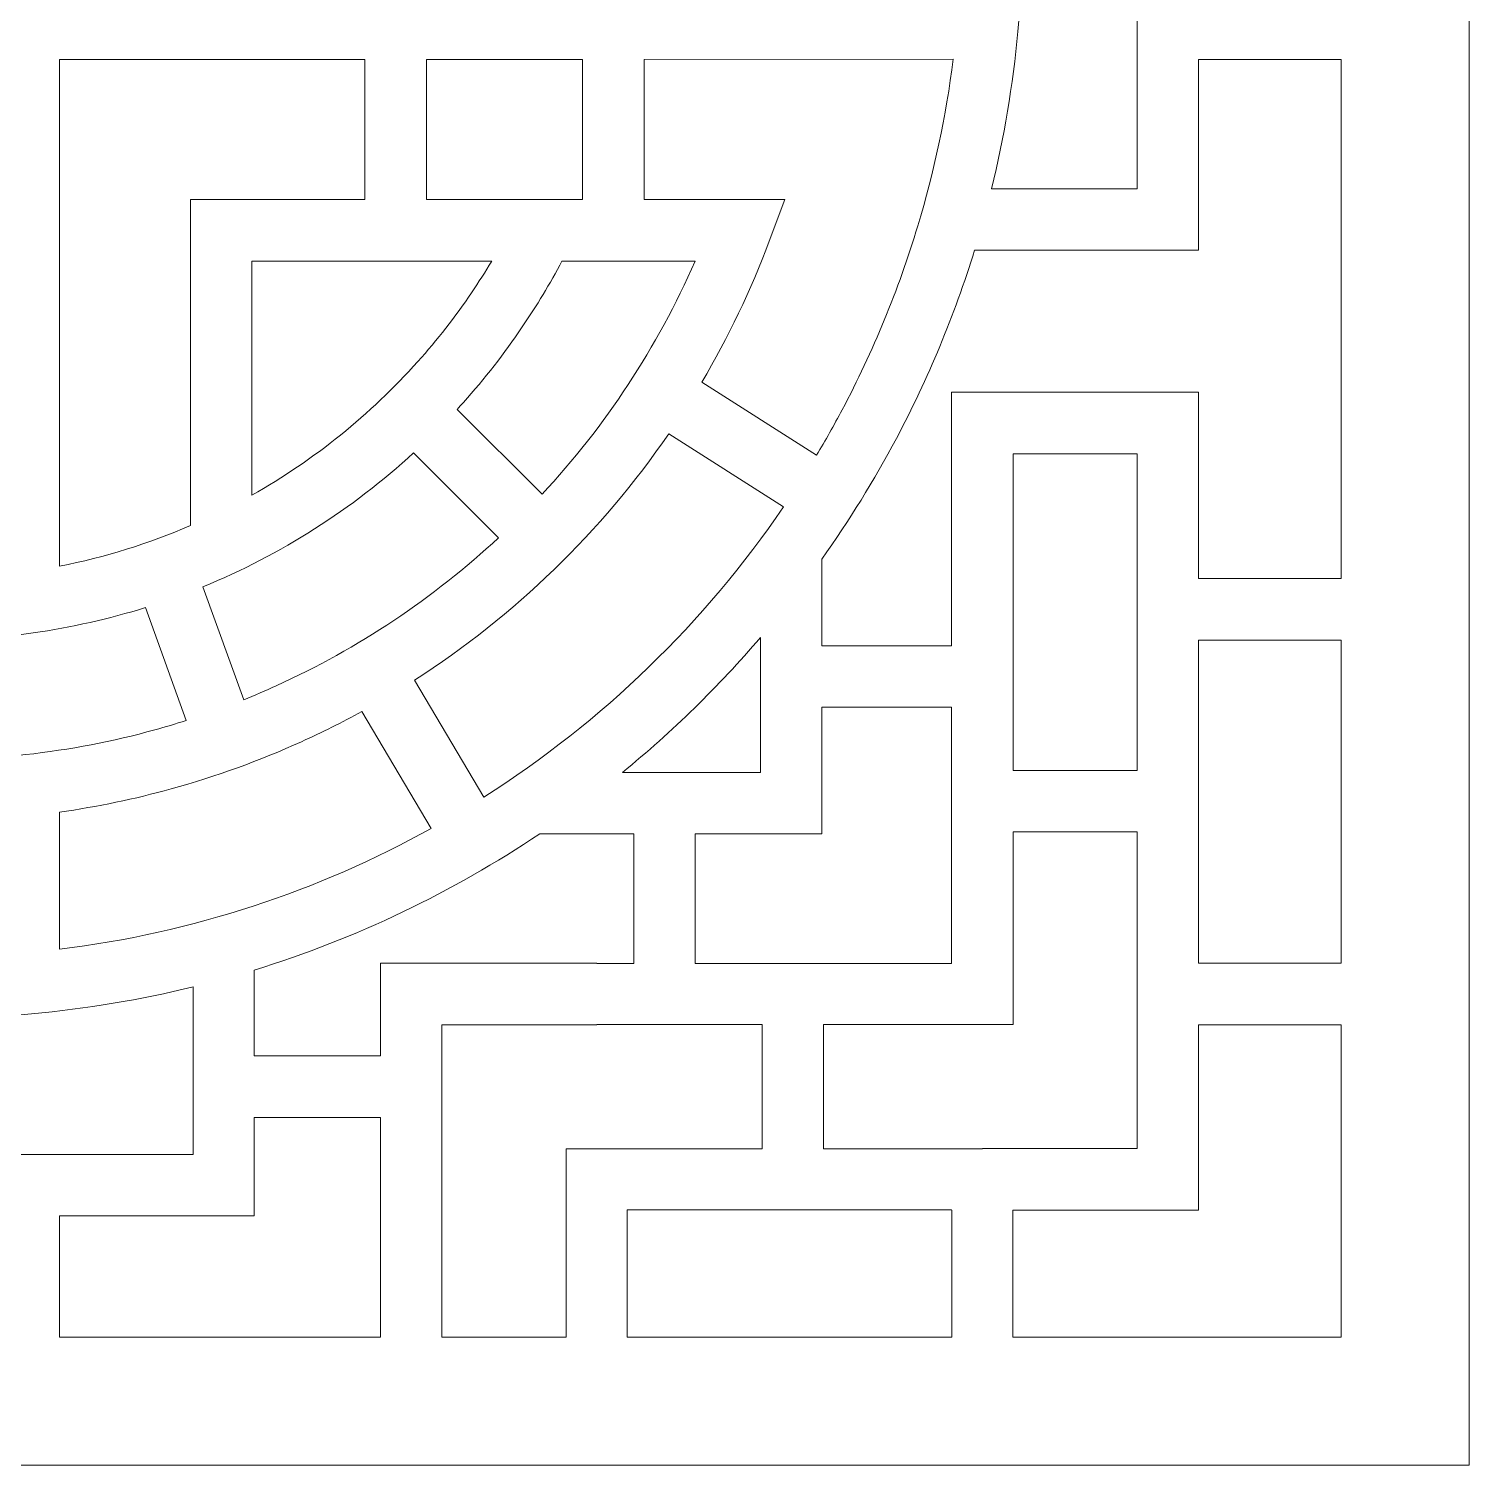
# Model space of a CAD drawing. Header units: centimetres. Extents: x -27.5 to -14.8, y 3.4 to 9.5.
# Drawn here: x -17.688 to -14.834, y 3.411 to 6.257 of the extents above; entities that cross this region are included whole.
import ezdxf

# ---------------------------------------------------------------- set-up
doc = ezdxf.new("R2010")
doc.units = ezdxf.units.CM
doc.header["$MEASUREMENT"] = 0
doc.layers.add('layer 1', color=7, linetype='Continuous')

msp = doc.modelspace()

# ---------------------------------------------------------------- linework, layer by layer
at = {"layer": 'layer 1', "color": 7, "lineweight": 9}
for points, knots in [([(-20.92386, 9.5), (-20.92386, 9.5), (-14.83437, 9.5), (-14.83437, 9.5), (-14.83437, 9.5), (-14.83437, 9.5), (-14.83437, 3.41051), (-14.83437, 3.41051), (-14.83437, 3.41051), (-14.83437, 3.41051), (-20.92386, 3.41051), (-20.92386, 3.41051), (-20.92386, 3.41051), (-20.92386, 3.41051), (-20.92386, 9.5), (-20.92386, 9.5)], [0, 0, 0, 0, 0.2, 0.2, 0.2, 0.2, 0.4, 0.4, 0.4, 0.4, 0.6, 0.6, 0.6, 0.6, 1, 1, 1, 1]), ([(-17.38042, 6.31786), (-17.38042, 6.31786), (-17.38042, 6.59265), (-17.38042, 6.59265), (-17.38042, 6.59265), (-17.38042, 6.59265), (-17.68808, 6.59272), (-17.68808, 6.59272), (-17.68808, 6.59272), (-17.68808, 6.59272), (-17.74898, 6.59273), (-17.74898, 6.59273), (-17.74898, 6.59273), (-17.74898, 6.59273), (-17.74898, 6.65338), (-17.74898, 6.65338), (-17.74898, 6.65338), (-17.74898, 6.65338), (-17.74898, 7.00227), (-17.74898, 7.00227), (-17.74898, 7.00227), (-17.74898, 7.00227), (-18.00925, 7.00227), (-18.00925, 7.00227), (-18.00925, 7.00227), (-18.00925, 7.00227), (-18.00925, 6.65338), (-18.00925, 6.65338), (-18.00925, 6.65338), (-18.00925, 6.65338), (-18.00925, 6.59273), (-18.00925, 6.59273), (-18.00925, 6.59273), (-18.00925, 6.59273), (-18.07015, 6.59272), (-18.07015, 6.59272), (-18.07015, 6.59272), (-18.07015, 6.59272), (-18.37781, 6.59265), (-18.37781, 6.59265), (-18.37781, 6.59265), (-18.37781, 6.59265), (-18.37781, 6.31786), (-18.37781, 6.31786), (-18.37781, 6.31786), (-18.37781, 6.31786), (-18.07015, 6.31779), (-18.07015, 6.31779), (-18.07015, 6.31779), (-18.07015, 6.31779), (-18.00925, 6.31778), (-18.00925, 6.31778), (-18.00925, 6.31778), (-18.00925, 6.31778), (-18.00925, 6.25713), (-18.00925, 6.25713), (-18.00925, 6.25713), (-18.00925, 6.25713), (-18.00925, 5.90824), (-18.00925, 5.90824), (-18.00925, 5.90824), (-18.00925, 5.90824), (-17.74898, 5.90824), (-17.74898, 5.90824), (-17.74898, 5.90824), (-17.74898, 5.90824), (-17.74898, 6.25713), (-17.74898, 6.25713), (-17.74898, 6.25713), (-17.74898, 6.25713), (-17.74898, 6.31778), (-17.74898, 6.31778), (-17.74898, 6.31778), (-17.74898, 6.31778), (-17.68808, 6.31779), (-17.68808, 6.31779), (-17.68808, 6.31779), (-17.68808, 6.31779), (-17.38042, 6.31786), (-17.38042, 6.31786)], [0, 0, 0, 0, 0.047619, 0.047619, 0.047619, 0.047619, 0.0952381, 0.0952381, 0.0952381, 0.0952381, 0.1428571, 0.1428571, 0.1428571, 0.1428571, 0.1904762, 0.1904762, 0.1904762, 0.1904762, 0.2380952, 0.2380952, 0.2380952, 0.2380952, 0.2857143, 0.2857143, 0.2857143, 0.2857143, 0.3333333, 0.3333333, 0.3333333, 0.3333333, 0.3809524, 0.3809524, 0.3809524, 0.3809524, 0.4285714, 0.4285714, 0.4285714, 0.4285714, 0.4761905, 0.4761905, 0.4761905, 0.4761905, 0.5238095, 0.5238095, 0.5238095, 0.5238095, 0.5714286, 0.5714286, 0.5714286, 0.5714286, 0.6190476, 0.6190476, 0.6190476, 0.6190476, 0.6666667, 0.6666667, 0.6666667, 0.6666667, 0.7142857, 0.7142857, 0.7142857, 0.7142857, 0.7619048, 0.7619048, 0.7619048, 0.7619048, 0.8095238, 0.8095238, 0.8095238, 0.8095238, 0.8571429, 0.8571429, 0.8571429, 0.8571429, 0.9047619, 0.9047619, 0.9047619, 0.9047619, 1, 1, 1, 1]), ([(-15.78074, 5.94025), (-15.78074, 5.94025), (-15.49225, 5.94025), (-15.49225, 5.94025), (-15.49225, 5.94025), (-15.49225, 5.94025), (-15.49225, 6.97026), (-15.49225, 6.97026), (-15.49225, 6.97026), (-15.49225, 6.97026), (-15.78074, 6.97026), (-15.78074, 6.97026), (-15.78074, 6.97026), (-15.75605, 6.86925), (-15.73844, 6.76514), (-15.72847, 6.65848), (-15.72847, 6.65848), (-15.72847, 6.65848), (-15.72847, 6.65824), (-15.72847, 6.65824), (-15.72847, 6.65824), (-15.72847, 6.65824), (-15.72846, 6.65817), (-15.72846, 6.65817), (-15.72846, 6.65817), (-15.72846, 6.65817), (-15.72256, 6.59227), (-15.72256, 6.59227), (-15.72256, 6.59227), (-15.72256, 6.59227), (-15.78888, 6.59228), (-15.78888, 6.59228), (-15.78888, 6.59228), (-15.78888, 6.59228), (-16.13639, 6.59236), (-16.13639, 6.59236), (-16.13639, 6.59236), (-16.13639, 6.59236), (-16.13639, 6.31815), (-16.13639, 6.31815), (-16.13639, 6.31815), (-16.13639, 6.31815), (-15.78888, 6.31823), (-15.78888, 6.31823), (-15.78888, 6.31823), (-15.78888, 6.31823), (-15.72256, 6.31825), (-15.72256, 6.31825), (-15.72256, 6.31825), (-15.72256, 6.31825), (-15.72846, 6.25234), (-15.72846, 6.25234), (-15.72846, 6.25234), (-15.72846, 6.25234), (-15.72847, 6.25227), (-15.72847, 6.25227), (-15.72847, 6.25227), (-15.72847, 6.25227), (-15.72847, 6.25203), (-15.72847, 6.25203), (-15.72847, 6.25203), (-15.73844, 6.14537), (-15.75605, 6.04126), (-15.78074, 5.94025)], [0, 0, 0, 0, 0.0588235, 0.0588235, 0.0588235, 0.0588235, 0.1176471, 0.1176471, 0.1176471, 0.1176471, 0.1764706, 0.1764706, 0.1764706, 0.1764706, 0.2352941, 0.2352941, 0.2352941, 0.2352941, 0.2941176, 0.2941176, 0.2941176, 0.2941176, 0.3529412, 0.3529412, 0.3529412, 0.3529412, 0.4117647, 0.4117647, 0.4117647, 0.4117647, 0.4705882, 0.4705882, 0.4705882, 0.4705882, 0.5294118, 0.5294118, 0.5294118, 0.5294118, 0.5882353, 0.5882353, 0.5882353, 0.5882353, 0.6470588, 0.6470588, 0.6470588, 0.6470588, 0.7058824, 0.7058824, 0.7058824, 0.7058824, 0.7647059, 0.7647059, 0.7647059, 0.7647059, 0.8235294, 0.8235294, 0.8235294, 0.8235294, 0.8823529, 0.8823529, 0.8823529, 0.8823529, 1, 1, 1, 1]), ([(-17.02218, 5.91887), (-17.02218, 5.91887), (-17.02218, 6.19663), (-17.02218, 6.19663), (-17.02218, 6.19663), (-17.02218, 6.19663), (-17.62719, 6.19649), (-17.62719, 6.19649), (-17.62719, 6.19649), (-17.62719, 6.19649), (-17.62719, 5.19222), (-17.62719, 5.19222), (-17.62719, 5.19222), (-17.53698, 5.21001), (-17.45015, 5.23722), (-17.36778, 5.27279), (-17.36778, 5.27279), (-17.36778, 5.27279), (-17.36778, 5.85797), (-17.36778, 5.85797), (-17.36778, 5.85797), (-17.36778, 5.85797), (-17.36778, 5.91887), (-17.36778, 5.91887), (-17.36778, 5.91887), (-17.36778, 5.91887), (-17.30689, 5.91887), (-17.30689, 5.91887), (-17.30689, 5.91887), (-17.30689, 5.91887), (-17.02218, 5.91887), (-17.02218, 5.91887)], [0, 0, 0, 0, 0.1111111, 0.1111111, 0.1111111, 0.1111111, 0.2222222, 0.2222222, 0.2222222, 0.2222222, 0.3333333, 0.3333333, 0.3333333, 0.3333333, 0.4444444, 0.4444444, 0.4444444, 0.4444444, 0.5555556, 0.5555556, 0.5555556, 0.5555556, 0.6666667, 0.6666667, 0.6666667, 0.6666667, 0.7777778, 0.7777778, 0.7777778, 0.7777778, 1, 1, 1, 1]), ([(-16.59091, 5.91887), (-16.59091, 5.91887), (-16.59091, 6.19673), (-16.59091, 6.19673), (-16.59091, 6.19673), (-16.59091, 6.19673), (-16.90039, 6.19666), (-16.90039, 6.19666), (-16.90039, 6.19666), (-16.90039, 6.19666), (-16.90039, 5.91887), (-16.90039, 5.91887), (-16.90039, 5.91887), (-16.90039, 5.91887), (-16.59091, 5.91887), (-16.59091, 5.91887)], [0, 0, 0, 0, 0.2, 0.2, 0.2, 0.2, 0.4, 0.4, 0.4, 0.4, 0.6, 0.6, 0.6, 0.6, 1, 1, 1, 1]), ([(-16.46912, 6.19676), (-16.46912, 6.19676), (-16.46912, 5.91887), (-16.46912, 5.91887), (-16.46912, 5.91887), (-16.46912, 5.91887), (-16.27787, 5.91887), (-16.27787, 5.91887), (-16.27787, 5.91887), (-16.27787, 5.91887), (-16.19035, 5.91887), (-16.19035, 5.91887), (-16.19035, 5.91887), (-16.19035, 5.91887), (-16.22102, 5.8368), (-16.22102, 5.8368), (-16.22102, 5.8368), (-16.2575, 5.73916), (-16.30237, 5.64562), (-16.35473, 5.55704), (-16.35473, 5.55704), (-16.35473, 5.55704), (-16.12743, 5.41225), (-16.12743, 5.41225), (-16.12743, 5.41225), (-16.1098, 5.44176), (-16.09287, 5.47173), (-16.07672, 5.50219), (-16.07672, 5.50219), (-16.01554, 5.61755), (-15.96511, 5.73955), (-15.92678, 5.86685), (-15.92678, 5.86685), (-15.89455, 5.97385), (-15.87089, 6.08414), (-15.85658, 6.1969), (-15.85658, 6.1969), (-15.85658, 6.1969), (-16.46912, 6.19676), (-16.46912, 6.19676)], [0, 0, 0, 0, 0.0909091, 0.0909091, 0.0909091, 0.0909091, 0.1818182, 0.1818182, 0.1818182, 0.1818182, 0.2727273, 0.2727273, 0.2727273, 0.2727273, 0.3636364, 0.3636364, 0.3636364, 0.3636364, 0.4545455, 0.4545455, 0.4545455, 0.4545455, 0.5454545, 0.5454545, 0.5454545, 0.5454545, 0.6363636, 0.6363636, 0.6363636, 0.6363636, 0.7272727, 0.7272727, 0.7272727, 0.7272727, 0.8181818, 0.8181818, 0.8181818, 0.8181818, 1, 1, 1, 1]), ([(-15.0881, 6.19668), (-15.0881, 6.19668), (-15.37046, 6.19668), (-15.37046, 6.19668), (-15.37046, 6.19668), (-15.37046, 6.19668), (-15.37046, 5.8796), (-15.37046, 5.8796), (-15.37046, 5.8796), (-15.37046, 5.8796), (-15.37046, 5.81894), (-15.37046, 5.81894), (-15.37046, 5.81894), (-15.37046, 5.81894), (-15.43136, 5.81894), (-15.43136, 5.81894), (-15.43136, 5.81894), (-15.43136, 5.81894), (-15.81424, 5.81894), (-15.81424, 5.81894), (-15.81424, 5.81894), (-15.85433, 5.68886), (-15.90641, 5.56398), (-15.9692, 5.44557), (-15.9692, 5.44557), (-16.01332, 5.36237), (-16.06276, 5.28243), (-16.11702, 5.20614), (-16.11702, 5.20614), (-16.11702, 5.20614), (-16.11701, 5.0345), (-16.11701, 5.0345), (-16.11701, 5.0345), (-16.11701, 5.0345), (-15.85974, 5.0345), (-15.85974, 5.0345), (-15.85974, 5.0345), (-15.85974, 5.0345), (-15.85974, 5.47615), (-15.85974, 5.47615), (-15.85974, 5.47615), (-15.85974, 5.47615), (-15.85974, 5.53704), (-15.85974, 5.53704), (-15.85974, 5.53704), (-15.85974, 5.53704), (-15.79885, 5.53704), (-15.79885, 5.53704), (-15.79885, 5.53704), (-15.79885, 5.53704), (-15.43136, 5.53704), (-15.43136, 5.53704), (-15.43136, 5.53704), (-15.43136, 5.53704), (-15.37046, 5.53704), (-15.37046, 5.53704), (-15.37046, 5.53704), (-15.37046, 5.53704), (-15.37046, 5.47615), (-15.37046, 5.47615), (-15.37046, 5.47615), (-15.37046, 5.47615), (-15.37046, 5.16763), (-15.37046, 5.16763), (-15.37046, 5.16763), (-15.37046, 5.16763), (-15.0881, 5.16763), (-15.0881, 5.16763), (-15.0881, 5.16763), (-15.0881, 5.16763), (-15.0881, 6.19668), (-15.0881, 6.19668)], [0, 0, 0, 0, 0.0526316, 0.0526316, 0.0526316, 0.0526316, 0.1052632, 0.1052632, 0.1052632, 0.1052632, 0.1578947, 0.1578947, 0.1578947, 0.1578947, 0.2105263, 0.2105263, 0.2105263, 0.2105263, 0.2631579, 0.2631579, 0.2631579, 0.2631579, 0.3157895, 0.3157895, 0.3157895, 0.3157895, 0.3684211, 0.3684211, 0.3684211, 0.3684211, 0.4210526, 0.4210526, 0.4210526, 0.4210526, 0.4736842, 0.4736842, 0.4736842, 0.4736842, 0.5263158, 0.5263158, 0.5263158, 0.5263158, 0.5789474, 0.5789474, 0.5789474, 0.5789474, 0.6315789, 0.6315789, 0.6315789, 0.6315789, 0.6842105, 0.6842105, 0.6842105, 0.6842105, 0.7368421, 0.7368421, 0.7368421, 0.7368421, 0.7894737, 0.7894737, 0.7894737, 0.7894737, 0.8421053, 0.8421053, 0.8421053, 0.8421053, 0.8947368, 0.8947368, 0.8947368, 0.8947368, 1, 1, 1, 1]), ([(-16.81084, 5.73441), (-16.79704, 5.7548), (-16.78376, 5.7757), (-16.77104, 5.79708), (-16.77104, 5.79708), (-16.77104, 5.79708), (-17.24599, 5.79708), (-17.24599, 5.79708), (-17.24599, 5.79708), (-17.24599, 5.79708), (-17.24599, 5.33325), (-17.24599, 5.33325), (-17.24599, 5.33325), (-17.12234, 5.40302), (-17.01137, 5.49262), (-16.91741, 5.59777), (-16.91741, 5.59777), (-16.87891, 5.64085), (-16.84328, 5.6865), (-16.81084, 5.73441)], [0, 0, 0, 0, 0.1666667, 0.1666667, 0.1666667, 0.1666667, 0.3333333, 0.3333333, 0.3333333, 0.3333333, 0.5, 0.5, 0.5, 0.5, 0.6666667, 0.6666667, 0.6666667, 0.6666667, 1, 1, 1, 1]), ([(-16.6318, 5.79708), (-16.65554, 5.7523), (-16.68182, 5.70867), (-16.71046, 5.66638), (-16.71046, 5.66638), (-16.74601, 5.61388), (-16.78497, 5.56394), (-16.82702, 5.51689), (-16.82702, 5.51689), (-16.83115, 5.51227), (-16.83532, 5.50768), (-16.83951, 5.50312), (-16.83951, 5.50312), (-16.83951, 5.50312), (-16.67124, 5.33484), (-16.67124, 5.33484), (-16.67124, 5.33484), (-16.5458, 5.46982), (-16.44274, 5.62587), (-16.36797, 5.79708), (-16.36797, 5.79708), (-16.36797, 5.79708), (-16.6318, 5.79708), (-16.6318, 5.79708)], [0, 0, 0, 0, 0.1428571, 0.1428571, 0.1428571, 0.1428571, 0.2857143, 0.2857143, 0.2857143, 0.2857143, 0.4285714, 0.4285714, 0.4285714, 0.4285714, 0.5714286, 0.5714286, 0.5714286, 0.5714286, 0.7142857, 0.7142857, 0.7142857, 0.7142857, 1, 1, 1, 1]), ([(-16.78633, 4.73467), (-16.55143, 4.88402), (-16.34917, 5.08017), (-16.19267, 5.31), (-16.19267, 5.31), (-16.19267, 5.31), (-16.42, 5.45481), (-16.42, 5.45481), (-16.42, 5.45481), (-16.55366, 5.26041), (-16.72516, 5.09409), (-16.92385, 4.96647), (-16.92385, 4.96647), (-16.92385, 4.96647), (-16.78633, 4.73467), (-16.78633, 4.73467)], [0, 0, 0, 0, 0.2, 0.2, 0.2, 0.2, 0.4, 0.4, 0.4, 0.4, 0.6, 0.6, 0.6, 0.6, 1, 1, 1, 1]), ([(-17.36275, 4.02662), (-17.36275, 4.02662), (-17.36275, 4.35849), (-17.36275, 4.35849), (-17.36275, 4.35849), (-17.46671, 4.33303), (-17.5736, 4.31504), (-17.68285, 4.30524), (-17.68285, 4.30524), (-17.68285, 4.30524), (-17.74898, 4.29931), (-17.74898, 4.29931), (-17.74898, 4.29931), (-17.74898, 4.29931), (-17.74898, 4.36566), (-17.74898, 4.36566), (-17.74898, 4.36566), (-17.74898, 4.36566), (-17.74898, 4.75838), (-17.74898, 4.75838), (-17.74898, 4.75838), (-17.74898, 4.75838), (-17.74898, 4.81277), (-17.74898, 4.81277), (-17.74898, 4.81277), (-17.74898, 4.81277), (-17.69474, 4.8188), (-17.69474, 4.8188), (-17.69474, 4.8188), (-17.69474, 4.8188), (-17.69469, 4.81881), (-17.69469, 4.81881), (-17.69469, 4.81881), (-17.60671, 4.82854), (-17.52112, 4.84509), (-17.43846, 4.86793), (-17.43846, 4.86793), (-17.41764, 4.87368), (-17.39696, 4.87984), (-17.37643, 4.88641), (-17.37643, 4.88641), (-17.37643, 4.88641), (-17.45717, 5.11028), (-17.45717, 5.11028), (-17.45717, 5.11028), (-17.52906, 5.0878), (-17.60342, 5.07091), (-17.67976, 5.06016), (-17.67976, 5.06016), (-17.67976, 5.06016), (-17.74898, 5.05041), (-17.74898, 5.05041), (-17.74898, 5.05041), (-17.74898, 5.05041), (-17.74898, 5.12034), (-17.74898, 5.12034), (-17.74898, 5.12034), (-17.74898, 5.12034), (-17.74898, 5.42817), (-17.74898, 5.42817), (-17.74898, 5.42817), (-17.74898, 5.42817), (-18.00925, 5.42817), (-18.00925, 5.42817), (-18.00925, 5.42817), (-18.00925, 5.42817), (-18.00925, 5.12034), (-18.00925, 5.12034), (-18.00925, 5.12034), (-18.00925, 5.12034), (-18.00925, 5.05041), (-18.00925, 5.05041), (-18.00925, 5.05041), (-18.00925, 5.05041), (-18.07847, 5.06016), (-18.07847, 5.06016), (-18.07847, 5.06016), (-18.1548, 5.07091), (-18.22917, 5.0878), (-18.30106, 5.11028), (-18.30106, 5.11028), (-18.30106, 5.11028), (-18.38179, 4.88641), (-18.38179, 4.88641), (-18.38179, 4.88641), (-18.36127, 4.87984), (-18.34059, 4.87368), (-18.31977, 4.86793), (-18.31977, 4.86793), (-18.2371, 4.84509), (-18.15151, 4.82854), (-18.06354, 4.81881), (-18.06354, 4.81881), (-18.06354, 4.81881), (-18.06348, 4.8188), (-18.06348, 4.8188), (-18.06348, 4.8188), (-18.06348, 4.8188), (-18.00925, 4.81277), (-18.00925, 4.81277), (-18.00925, 4.81277), (-18.00925, 4.81277), (-18.00925, 4.75838), (-18.00925, 4.75838), (-18.00925, 4.75838), (-18.00925, 4.75838), (-18.00925, 4.36566), (-18.00925, 4.36566), (-18.00925, 4.36566), (-18.00925, 4.36566), (-18.00925, 4.29931), (-18.00925, 4.29931), (-18.00925, 4.29931), (-18.00925, 4.29931), (-18.07538, 4.30524), (-18.07538, 4.30524), (-18.07538, 4.30524), (-18.18463, 4.31504), (-18.29152, 4.33303), (-18.39547, 4.35849), (-18.39547, 4.35849), (-18.39547, 4.35849), (-18.39547, 4.02662), (-18.39547, 4.02662), (-18.39547, 4.02662), (-18.39547, 4.02662), (-17.36275, 4.02662), (-17.36275, 4.02662)], [0, 0, 0, 0, 0.030303, 0.030303, 0.030303, 0.030303, 0.0606061, 0.0606061, 0.0606061, 0.0606061, 0.0909091, 0.0909091, 0.0909091, 0.0909091, 0.1212121, 0.1212121, 0.1212121, 0.1212121, 0.1515152, 0.1515152, 0.1515152, 0.1515152, 0.1818182, 0.1818182, 0.1818182, 0.1818182, 0.2121212, 0.2121212, 0.2121212, 0.2121212, 0.2424242, 0.2424242, 0.2424242, 0.2424242, 0.2727273, 0.2727273, 0.2727273, 0.2727273, 0.3030303, 0.3030303, 0.3030303, 0.3030303, 0.3333333, 0.3333333, 0.3333333, 0.3333333, 0.3636364, 0.3636364, 0.3636364, 0.3636364, 0.3939394, 0.3939394, 0.3939394, 0.3939394, 0.4242424, 0.4242424, 0.4242424, 0.4242424, 0.4545455, 0.4545455, 0.4545455, 0.4545455, 0.4848485, 0.4848485, 0.4848485, 0.4848485, 0.5151515, 0.5151515, 0.5151515, 0.5151515, 0.5454545, 0.5454545, 0.5454545, 0.5454545, 0.5757576, 0.5757576, 0.5757576, 0.5757576, 0.6060606, 0.6060606, 0.6060606, 0.6060606, 0.6363636, 0.6363636, 0.6363636, 0.6363636, 0.6666667, 0.6666667, 0.6666667, 0.6666667, 0.6969697, 0.6969697, 0.6969697, 0.6969697, 0.7272727, 0.7272727, 0.7272727, 0.7272727, 0.7575758, 0.7575758, 0.7575758, 0.7575758, 0.7878788, 0.7878788, 0.7878788, 0.7878788, 0.8181818, 0.8181818, 0.8181818, 0.8181818, 0.8484848, 0.8484848, 0.8484848, 0.8484848, 0.8787879, 0.8787879, 0.8787879, 0.8787879, 0.9090909, 0.9090909, 0.9090909, 0.9090909, 0.9393939, 0.9393939, 0.9393939, 0.9393939, 1, 1, 1, 1]), ([(-16.92561, 5.417), (-17.04709, 5.30553), (-17.18816, 5.21509), (-17.34308, 5.15146), (-17.34308, 5.15146), (-17.34308, 5.15146), (-17.26236, 4.92762), (-17.26236, 4.92762), (-17.26236, 4.92762), (-17.24066, 4.93639), (-17.21916, 4.9456), (-17.19786, 4.95527), (-17.19786, 4.95527), (-17.03516, 5.02914), (-16.8866, 5.1287), (-16.75736, 5.24875), (-16.75736, 5.24875), (-16.75736, 5.24875), (-16.92561, 5.417), (-16.92561, 5.417)], [0, 0, 0, 0, 0.1666667, 0.1666667, 0.1666667, 0.1666667, 0.3333333, 0.3333333, 0.3333333, 0.3333333, 0.5, 0.5, 0.5, 0.5, 0.6666667, 0.6666667, 0.6666667, 0.6666667, 1, 1, 1, 1]), ([(-15.73795, 4.78748), (-15.73795, 4.78748), (-15.49225, 4.78748), (-15.49225, 4.78748), (-15.49225, 4.78748), (-15.49225, 4.78748), (-15.49225, 5.41525), (-15.49225, 5.41525), (-15.49225, 5.41525), (-15.49225, 5.41525), (-15.73795, 5.41525), (-15.73795, 5.41525), (-15.73795, 5.41525), (-15.73795, 5.41525), (-15.73795, 4.78748), (-15.73795, 4.78748)], [0, 0, 0, 0, 0.2, 0.2, 0.2, 0.2, 0.4, 0.4, 0.4, 0.4, 0.6, 0.6, 0.6, 0.6, 1, 1, 1, 1]), ([(-16.51214, 4.78341), (-16.51214, 4.78341), (-16.23833, 4.78341), (-16.23833, 4.78341), (-16.23833, 4.78341), (-16.23833, 4.78341), (-16.23833, 5.05094), (-16.23833, 5.05094), (-16.23833, 5.05094), (-16.32153, 4.95393), (-16.41315, 4.86434), (-16.51214, 4.78341)], [0, 0, 0, 0, 0.25, 0.25, 0.25, 0.25, 0.5, 0.5, 0.5, 0.5, 1, 1, 1, 1]), ([(-15.0881, 5.04584), (-15.0881, 5.04584), (-15.37046, 5.04584), (-15.37046, 5.04584), (-15.37046, 5.04584), (-15.37046, 5.04584), (-15.37046, 4.40541), (-15.37046, 4.40541), (-15.37046, 4.40541), (-15.37046, 4.40541), (-15.0881, 4.40541), (-15.0881, 4.40541), (-15.0881, 4.40541), (-15.0881, 4.40541), (-15.0881, 5.04584), (-15.0881, 5.04584)], [0, 0, 0, 0, 0.2, 0.2, 0.2, 0.2, 0.4, 0.4, 0.4, 0.4, 0.6, 0.6, 0.6, 0.6, 1, 1, 1, 1]), ([(-16.36763, 4.40517), (-16.36763, 4.40517), (-15.85974, 4.40517), (-15.85974, 4.40517), (-15.85974, 4.40517), (-15.85974, 4.40517), (-15.85974, 4.91271), (-15.85974, 4.91271), (-15.85974, 4.91271), (-15.85974, 4.91271), (-16.11701, 4.91271), (-16.11701, 4.91271), (-16.11701, 4.91271), (-16.11701, 4.91271), (-16.11701, 4.72275), (-16.11701, 4.72275), (-16.11701, 4.72275), (-16.11701, 4.72275), (-16.11701, 4.66209), (-16.11701, 4.66209), (-16.11701, 4.66209), (-16.11701, 4.66209), (-16.17767, 4.66209), (-16.17767, 4.66209), (-16.17767, 4.66209), (-16.17767, 4.66209), (-16.36763, 4.66209), (-16.36763, 4.66209), (-16.36763, 4.66209), (-16.36763, 4.66209), (-16.36763, 4.40517), (-16.36763, 4.40517)], [0, 0, 0, 0, 0.1111111, 0.1111111, 0.1111111, 0.1111111, 0.2222222, 0.2222222, 0.2222222, 0.2222222, 0.3333333, 0.3333333, 0.3333333, 0.3333333, 0.4444444, 0.4444444, 0.4444444, 0.4444444, 0.5555556, 0.5555556, 0.5555556, 0.5555556, 0.6666667, 0.6666667, 0.6666667, 0.6666667, 0.7777778, 0.7777778, 0.7777778, 0.7777778, 1, 1, 1, 1]), ([(-17.62719, 4.4331), (-17.36273, 4.46552), (-17.11395, 4.5487), (-16.89082, 4.67254), (-16.89082, 4.67254), (-16.89082, 4.67254), (-17.02833, 4.90431), (-17.02833, 4.90431), (-17.02833, 4.90431), (-17.06732, 4.8829), (-17.1072, 4.86291), (-17.14791, 4.84442), (-17.14791, 4.84442), (-17.23039, 4.80698), (-17.31665, 4.77561), (-17.40611, 4.7509), (-17.40611, 4.7509), (-17.47826, 4.73097), (-17.55206, 4.7155), (-17.62719, 4.70482), (-17.62719, 4.70482), (-17.62719, 4.70482), (-17.62719, 4.4331), (-17.62719, 4.4331)], [0, 0, 0, 0, 0.1428571, 0.1428571, 0.1428571, 0.1428571, 0.2857143, 0.2857143, 0.2857143, 0.2857143, 0.4285714, 0.4285714, 0.4285714, 0.4285714, 0.5714286, 0.5714286, 0.5714286, 0.5714286, 0.7142857, 0.7142857, 0.7142857, 0.7142857, 1, 1, 1, 1]), ([(-17.24144, 4.39196), (-17.24144, 4.39196), (-17.24144, 4.22166), (-17.24144, 4.22166), (-17.24144, 4.22166), (-17.24144, 4.22166), (-16.99138, 4.22166), (-16.99138, 4.22166), (-16.99138, 4.22166), (-16.99138, 4.22166), (-16.99138, 4.34452), (-16.99138, 4.34452), (-16.99138, 4.34452), (-16.99138, 4.34452), (-16.99138, 4.40541), (-16.99138, 4.40541), (-16.99138, 4.40541), (-16.99138, 4.40541), (-16.93048, 4.40541), (-16.93048, 4.40541), (-16.93048, 4.40541), (-16.93048, 4.40541), (-16.93048, 4.40541), (-16.93048, 4.40541), (-16.93048, 4.40541), (-16.93048, 4.40541), (-16.56299, 4.40541), (-16.56299, 4.40541), (-16.56299, 4.40541), (-16.56299, 4.40541), (-16.56299, 4.40517), (-16.56299, 4.40517), (-16.56299, 4.40517), (-16.56299, 4.40517), (-16.48942, 4.40517), (-16.48942, 4.40517), (-16.48942, 4.40517), (-16.48942, 4.40517), (-16.48942, 4.66209), (-16.48942, 4.66209), (-16.48942, 4.66209), (-16.48942, 4.66209), (-16.67565, 4.66209), (-16.67565, 4.66209), (-16.67565, 4.66209), (-16.84823, 4.54619), (-17.03844, 4.45451), (-17.24144, 4.39196)], [0, 0, 0, 0, 0.0769231, 0.0769231, 0.0769231, 0.0769231, 0.1538462, 0.1538462, 0.1538462, 0.1538462, 0.2307692, 0.2307692, 0.2307692, 0.2307692, 0.3076923, 0.3076923, 0.3076923, 0.3076923, 0.3846154, 0.3846154, 0.3846154, 0.3846154, 0.4615385, 0.4615385, 0.4615385, 0.4615385, 0.5384615, 0.5384615, 0.5384615, 0.5384615, 0.6153846, 0.6153846, 0.6153846, 0.6153846, 0.6923077, 0.6923077, 0.6923077, 0.6923077, 0.7692308, 0.7692308, 0.7692308, 0.7692308, 0.8461538, 0.8461538, 0.8461538, 0.8461538, 1, 1, 1, 1]), ([(-15.49225, 4.66569), (-15.49225, 4.66569), (-15.73795, 4.66569), (-15.73795, 4.66569), (-15.73795, 4.66569), (-15.73795, 4.66569), (-15.73795, 4.34451), (-15.73795, 4.34451), (-15.73795, 4.34451), (-15.73795, 4.34451), (-15.73795, 4.28385), (-15.73795, 4.28385), (-15.73795, 4.28385), (-15.73795, 4.28385), (-15.79885, 4.28385), (-15.79885, 4.28385), (-15.79885, 4.28385), (-15.79885, 4.28385), (-16.11362, 4.28386), (-16.11362, 4.28386), (-16.11362, 4.28386), (-16.11362, 4.28386), (-16.11362, 4.03769), (-16.11362, 4.03769), (-16.11362, 4.03769), (-16.11362, 4.03769), (-15.79885, 4.03769), (-15.79885, 4.03769), (-15.79885, 4.03769), (-15.79885, 4.03769), (-15.79885, 4.03792), (-15.79885, 4.03792), (-15.79885, 4.03792), (-15.79885, 4.03792), (-15.49225, 4.03792), (-15.49225, 4.03792), (-15.49225, 4.03792), (-15.49225, 4.03792), (-15.49225, 4.34451), (-15.49225, 4.34451), (-15.49225, 4.34451), (-15.49225, 4.34451), (-15.49225, 4.66569), (-15.49225, 4.66569)], [0, 0, 0, 0, 0.0833333, 0.0833333, 0.0833333, 0.0833333, 0.1666667, 0.1666667, 0.1666667, 0.1666667, 0.25, 0.25, 0.25, 0.25, 0.3333333, 0.3333333, 0.3333333, 0.3333333, 0.4166667, 0.4166667, 0.4166667, 0.4166667, 0.5, 0.5, 0.5, 0.5, 0.5833333, 0.5833333, 0.5833333, 0.5833333, 0.6666667, 0.6666667, 0.6666667, 0.6666667, 0.75, 0.75, 0.75, 0.75, 0.8333333, 0.8333333, 0.8333333, 0.8333333, 1, 1, 1, 1]), ([(-16.62365, 3.66424), (-16.62365, 3.66424), (-16.62365, 3.97703), (-16.62365, 3.97703), (-16.62365, 3.97703), (-16.62365, 3.97703), (-16.62365, 4.03768), (-16.62365, 4.03768), (-16.62365, 4.03768), (-16.62365, 4.03768), (-16.56299, 4.03768), (-16.56299, 4.03768), (-16.56299, 4.03768), (-16.56299, 4.03768), (-16.23541, 4.03768), (-16.23541, 4.03768), (-16.23541, 4.03768), (-16.23541, 4.03768), (-16.23541, 4.28386), (-16.23541, 4.28386), (-16.23541, 4.28386), (-16.23541, 4.28386), (-16.56299, 4.28386), (-16.56299, 4.28386), (-16.56299, 4.28386), (-16.56299, 4.28386), (-16.56299, 4.28362), (-16.56299, 4.28362), (-16.56299, 4.28362), (-16.56299, 4.28362), (-16.86959, 4.28362), (-16.86959, 4.28362), (-16.86959, 4.28362), (-16.86959, 4.28362), (-16.86959, 3.97703), (-16.86959, 3.97703), (-16.86959, 3.97703), (-16.86959, 3.97703), (-16.86982, 3.97703), (-16.86982, 3.97703), (-16.86982, 3.97703), (-16.86982, 3.97703), (-16.86982, 3.66424), (-16.86982, 3.66424), (-16.86982, 3.66424), (-16.86982, 3.66424), (-16.62365, 3.66424), (-16.62365, 3.66424)], [0, 0, 0, 0, 0.0769231, 0.0769231, 0.0769231, 0.0769231, 0.1538462, 0.1538462, 0.1538462, 0.1538462, 0.2307692, 0.2307692, 0.2307692, 0.2307692, 0.3076923, 0.3076923, 0.3076923, 0.3076923, 0.3846154, 0.3846154, 0.3846154, 0.3846154, 0.4615385, 0.4615385, 0.4615385, 0.4615385, 0.5384615, 0.5384615, 0.5384615, 0.5384615, 0.6153846, 0.6153846, 0.6153846, 0.6153846, 0.6923077, 0.6923077, 0.6923077, 0.6923077, 0.7692308, 0.7692308, 0.7692308, 0.7692308, 0.8461538, 0.8461538, 0.8461538, 0.8461538, 1, 1, 1, 1]), ([(-15.0881, 4.28362), (-15.0881, 4.28362), (-15.37046, 4.28362), (-15.37046, 4.28362), (-15.37046, 4.28362), (-15.37046, 4.28362), (-15.37046, 3.97703), (-15.37046, 3.97703), (-15.37046, 3.97703), (-15.37046, 3.97703), (-15.37046, 3.91613), (-15.37046, 3.91613), (-15.37046, 3.91613), (-15.37046, 3.91613), (-15.43136, 3.91613), (-15.43136, 3.91613), (-15.43136, 3.91613), (-15.43136, 3.91613), (-15.73819, 3.91613), (-15.73819, 3.91613), (-15.73819, 3.91613), (-15.73819, 3.91613), (-15.73819, 3.66424), (-15.73819, 3.66424), (-15.73819, 3.66424), (-15.73819, 3.66424), (-15.0881, 3.66424), (-15.0881, 3.66424), (-15.0881, 3.66424), (-15.0881, 3.66424), (-15.0881, 4.28362), (-15.0881, 4.28362)], [0, 0, 0, 0, 0.1111111, 0.1111111, 0.1111111, 0.1111111, 0.2222222, 0.2222222, 0.2222222, 0.2222222, 0.3333333, 0.3333333, 0.3333333, 0.3333333, 0.4444444, 0.4444444, 0.4444444, 0.4444444, 0.5555556, 0.5555556, 0.5555556, 0.5555556, 0.6666667, 0.6666667, 0.6666667, 0.6666667, 0.7777778, 0.7777778, 0.7777778, 0.7777778, 1, 1, 1, 1]), ([(-17.24144, 4.09987), (-17.24144, 4.09987), (-17.24144, 3.96573), (-17.24144, 3.96573), (-17.24144, 3.96573), (-17.24144, 3.96573), (-17.24144, 3.90483), (-17.24144, 3.90483), (-17.24144, 3.90483), (-17.24144, 3.90483), (-17.3021, 3.90483), (-17.3021, 3.90483), (-17.3021, 3.90483), (-17.3021, 3.90483), (-17.62719, 3.90483), (-17.62719, 3.90483), (-17.62719, 3.90483), (-17.62719, 3.90483), (-17.62719, 3.66424), (-17.62719, 3.66424), (-17.62719, 3.66424), (-17.62719, 3.66424), (-16.99114, 3.66424), (-16.99114, 3.66424), (-16.99114, 3.66424), (-16.99114, 3.66424), (-16.99114, 3.97703), (-16.99114, 3.97703), (-16.99114, 3.97703), (-16.99114, 3.97703), (-16.99138, 3.97703), (-16.99138, 3.97703), (-16.99138, 3.97703), (-16.99138, 3.97703), (-16.99138, 4.09987), (-16.99138, 4.09987), (-16.99138, 4.09987), (-16.99138, 4.09987), (-17.24144, 4.09987), (-17.24144, 4.09987)], [0, 0, 0, 0, 0.0909091, 0.0909091, 0.0909091, 0.0909091, 0.1818182, 0.1818182, 0.1818182, 0.1818182, 0.2727273, 0.2727273, 0.2727273, 0.2727273, 0.3636364, 0.3636364, 0.3636364, 0.3636364, 0.4545455, 0.4545455, 0.4545455, 0.4545455, 0.5454545, 0.5454545, 0.5454545, 0.5454545, 0.6363636, 0.6363636, 0.6363636, 0.6363636, 0.7272727, 0.7272727, 0.7272727, 0.7272727, 0.8181818, 0.8181818, 0.8181818, 0.8181818, 1, 1, 1, 1]), ([(-15.8595, 3.66424), (-15.8595, 3.66424), (-15.8595, 3.91613), (-15.8595, 3.91613), (-15.8595, 3.91613), (-15.8595, 3.91613), (-15.85974, 3.91613), (-15.85974, 3.91613), (-15.85974, 3.91613), (-15.85974, 3.91613), (-15.85974, 3.91637), (-15.85974, 3.91637), (-15.85974, 3.91637), (-15.85974, 3.91637), (-16.50233, 3.91637), (-16.50233, 3.91637), (-16.50233, 3.91637), (-16.50233, 3.91637), (-16.50233, 3.66424), (-16.50233, 3.66424), (-16.50233, 3.66424), (-16.50233, 3.66424), (-15.8595, 3.66424), (-15.8595, 3.66424)], [0, 0, 0, 0, 0.1428571, 0.1428571, 0.1428571, 0.1428571, 0.2857143, 0.2857143, 0.2857143, 0.2857143, 0.4285714, 0.4285714, 0.4285714, 0.4285714, 0.5714286, 0.5714286, 0.5714286, 0.5714286, 0.7142857, 0.7142857, 0.7142857, 0.7142857, 1, 1, 1, 1])]:
    msp.add_open_spline(points, degree=3, knots=knots, dxfattribs=at)

doc.saveas('drawing.dxf')
